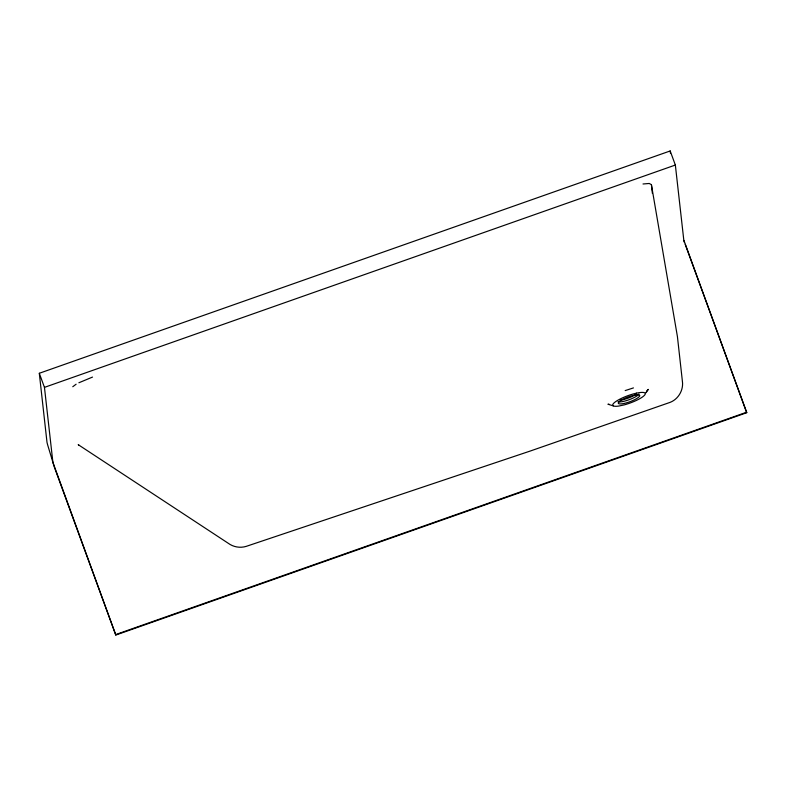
<?xml version="1.0" encoding="UTF-8"?>
<svg xmlns="http://www.w3.org/2000/svg" width="786" height="786" viewBox="0 0 786 786"><rect width="100%" height="100%" fill="white"/><g stroke="black" fill="none" stroke-linecap="round" stroke-linejoin="round"><path stroke-width="1.18" d="M646.642 391.674L646.004 392.774L648.293 389.384L646.691 390.966M72.774 386.732L76.114 384.216M78.885 382.762L92.512 377.084M39.3 373.281L670.193 150.951L675.351 165.04L683.791 240.044L746.7 412.719L115.807 635.049L54.381 467.198L47.72 445.131A13.185 0.698 70.6 0 1 46.963 442.027L39.3 373.281L44.458 387.37L52.898 462.374L115.807 635.049M44.458 387.37L675.351 165.04M115.748 634.548L746.641 412.218L685.225 244.377M78.738 444.974L78.197 444.65L230.082 544.472C234.945 547.311 240.909 548.048 246.293 546.339L530.216 451.046L670.075 402.373C678.426 399.18 683.732 389.915 682.376 381.102L677.424 336.614L651.466 185.054L652.4 193.415M625.194 390.583L633.447 387.911M643.007 183.983L649.236 183.472L651.496 184.69M609.307 404.358L607.932 404.21L613.237 405.851M683.761 240.467L684.478 242.619M746.641 412.218L746.7 412.719M670.193 150.951L670.468 153.368M636.228 394.238A11.426 2.535 -20.1 0 1 620.105 400.182M638.959 393.953A11.426 2.535 -20.1 0 1 629.321 399.652A11.426 2.535 -20.1 0 1 618.022 401.705M636.424 393.167L633.261 393.953A17.312 3.832 -20.1 0 0 614.485 402.52A17.312 3.832 -20.1 0 0 618.71 406.067L624.202 404.898A17.312 3.832 -20.1 0 0 643.518 396.183A17.312 3.832 -20.1 0 0 638.841 392.705L636.424 393.167M623.868 403.493A11.426 2.535 -20.1 0 0 639.765 395.555A11.426 2.535 -20.1 0 0 623.377 399.013A11.426 2.535 -20.1 0 0 623.868 403.493"/></g></svg>
